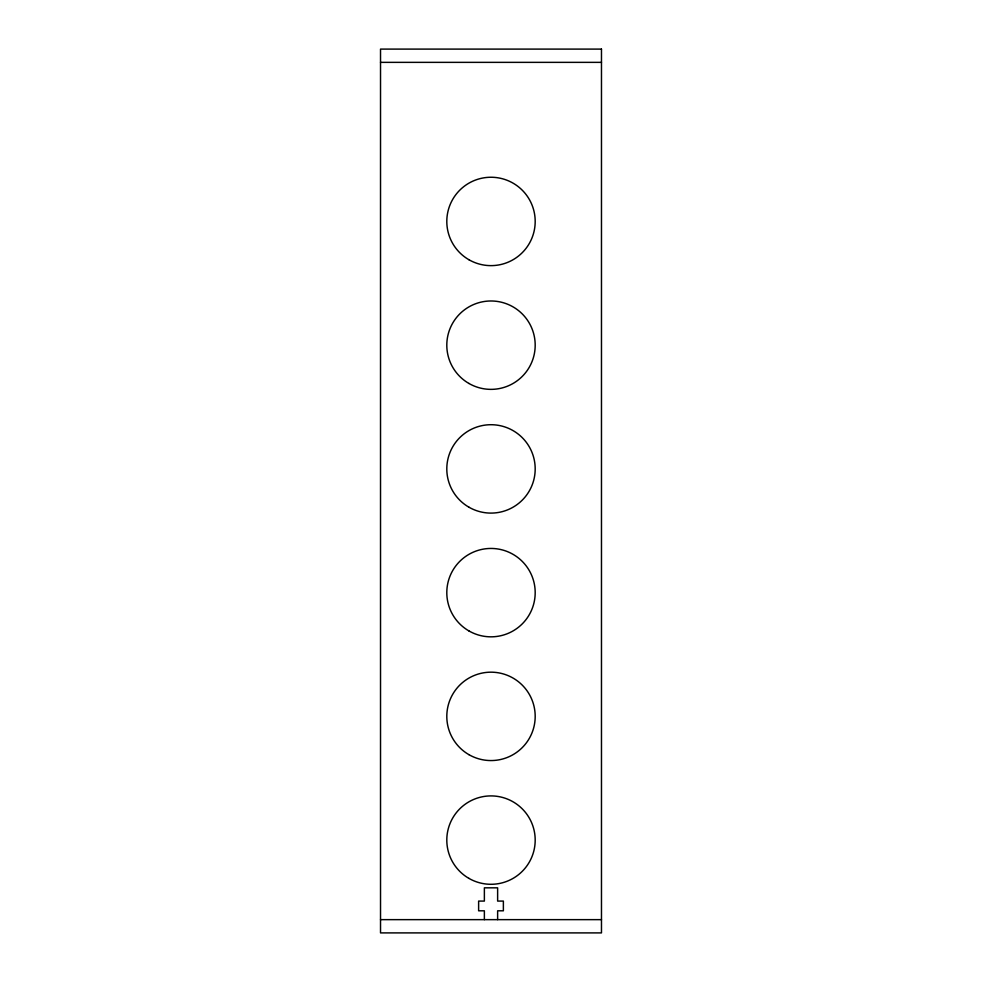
<?xml version="1.0" encoding="UTF-8"?>
<svg xmlns="http://www.w3.org/2000/svg" width="982" height="982" viewBox="0 0 982 982"><rect width="100%" height="100%" fill="white"/><g stroke="black" fill="none" stroke-linecap="round" stroke-linejoin="round"><path stroke-width="1.47" d="M380.525 62.357L601.475 62.357M380.525 919.643L601.475 919.643M497.628 919.643L497.628 910.805L503.373 910.805L503.373 901.083L497.628 901.083L497.628 887.826L484.372 887.826L484.372 901.083L478.627 901.083L478.627 910.805L484.372 910.805L484.372 919.643M601.475 49.1L380.525 49.1L380.525 932.9L601.475 932.9L601.475 49.1M468.905 259.714A44.19 44.19 0 0 0 535.19 221.441A44.19 44.19 0 0 0 468.905 183.168A44.19 44.19 0 0 0 468.905 259.714M468.905 383.446A44.19 44.19 0 0 0 535.19 345.173A44.19 44.19 0 0 0 468.905 306.9A44.19 44.19 0 0 0 468.905 383.446M468.905 507.178A44.19 44.19 0 0 0 535.19 468.905A44.19 44.19 0 0 0 468.905 430.632A44.19 44.19 0 0 0 468.905 507.178M468.905 630.91A44.19 44.19 0 0 0 535.19 592.637A44.19 44.19 0 0 0 468.905 554.364A44.19 44.19 0 0 0 468.905 630.91M468.905 754.642A44.19 44.19 0 0 0 535.19 716.369A44.19 44.19 0 0 0 468.905 678.096A44.19 44.19 0 0 0 468.905 754.642M468.905 878.374A44.19 44.19 0 0 0 535.19 840.101A44.19 44.19 0 0 0 468.905 801.828A44.19 44.19 0 0 0 468.905 878.374"/></g></svg>
